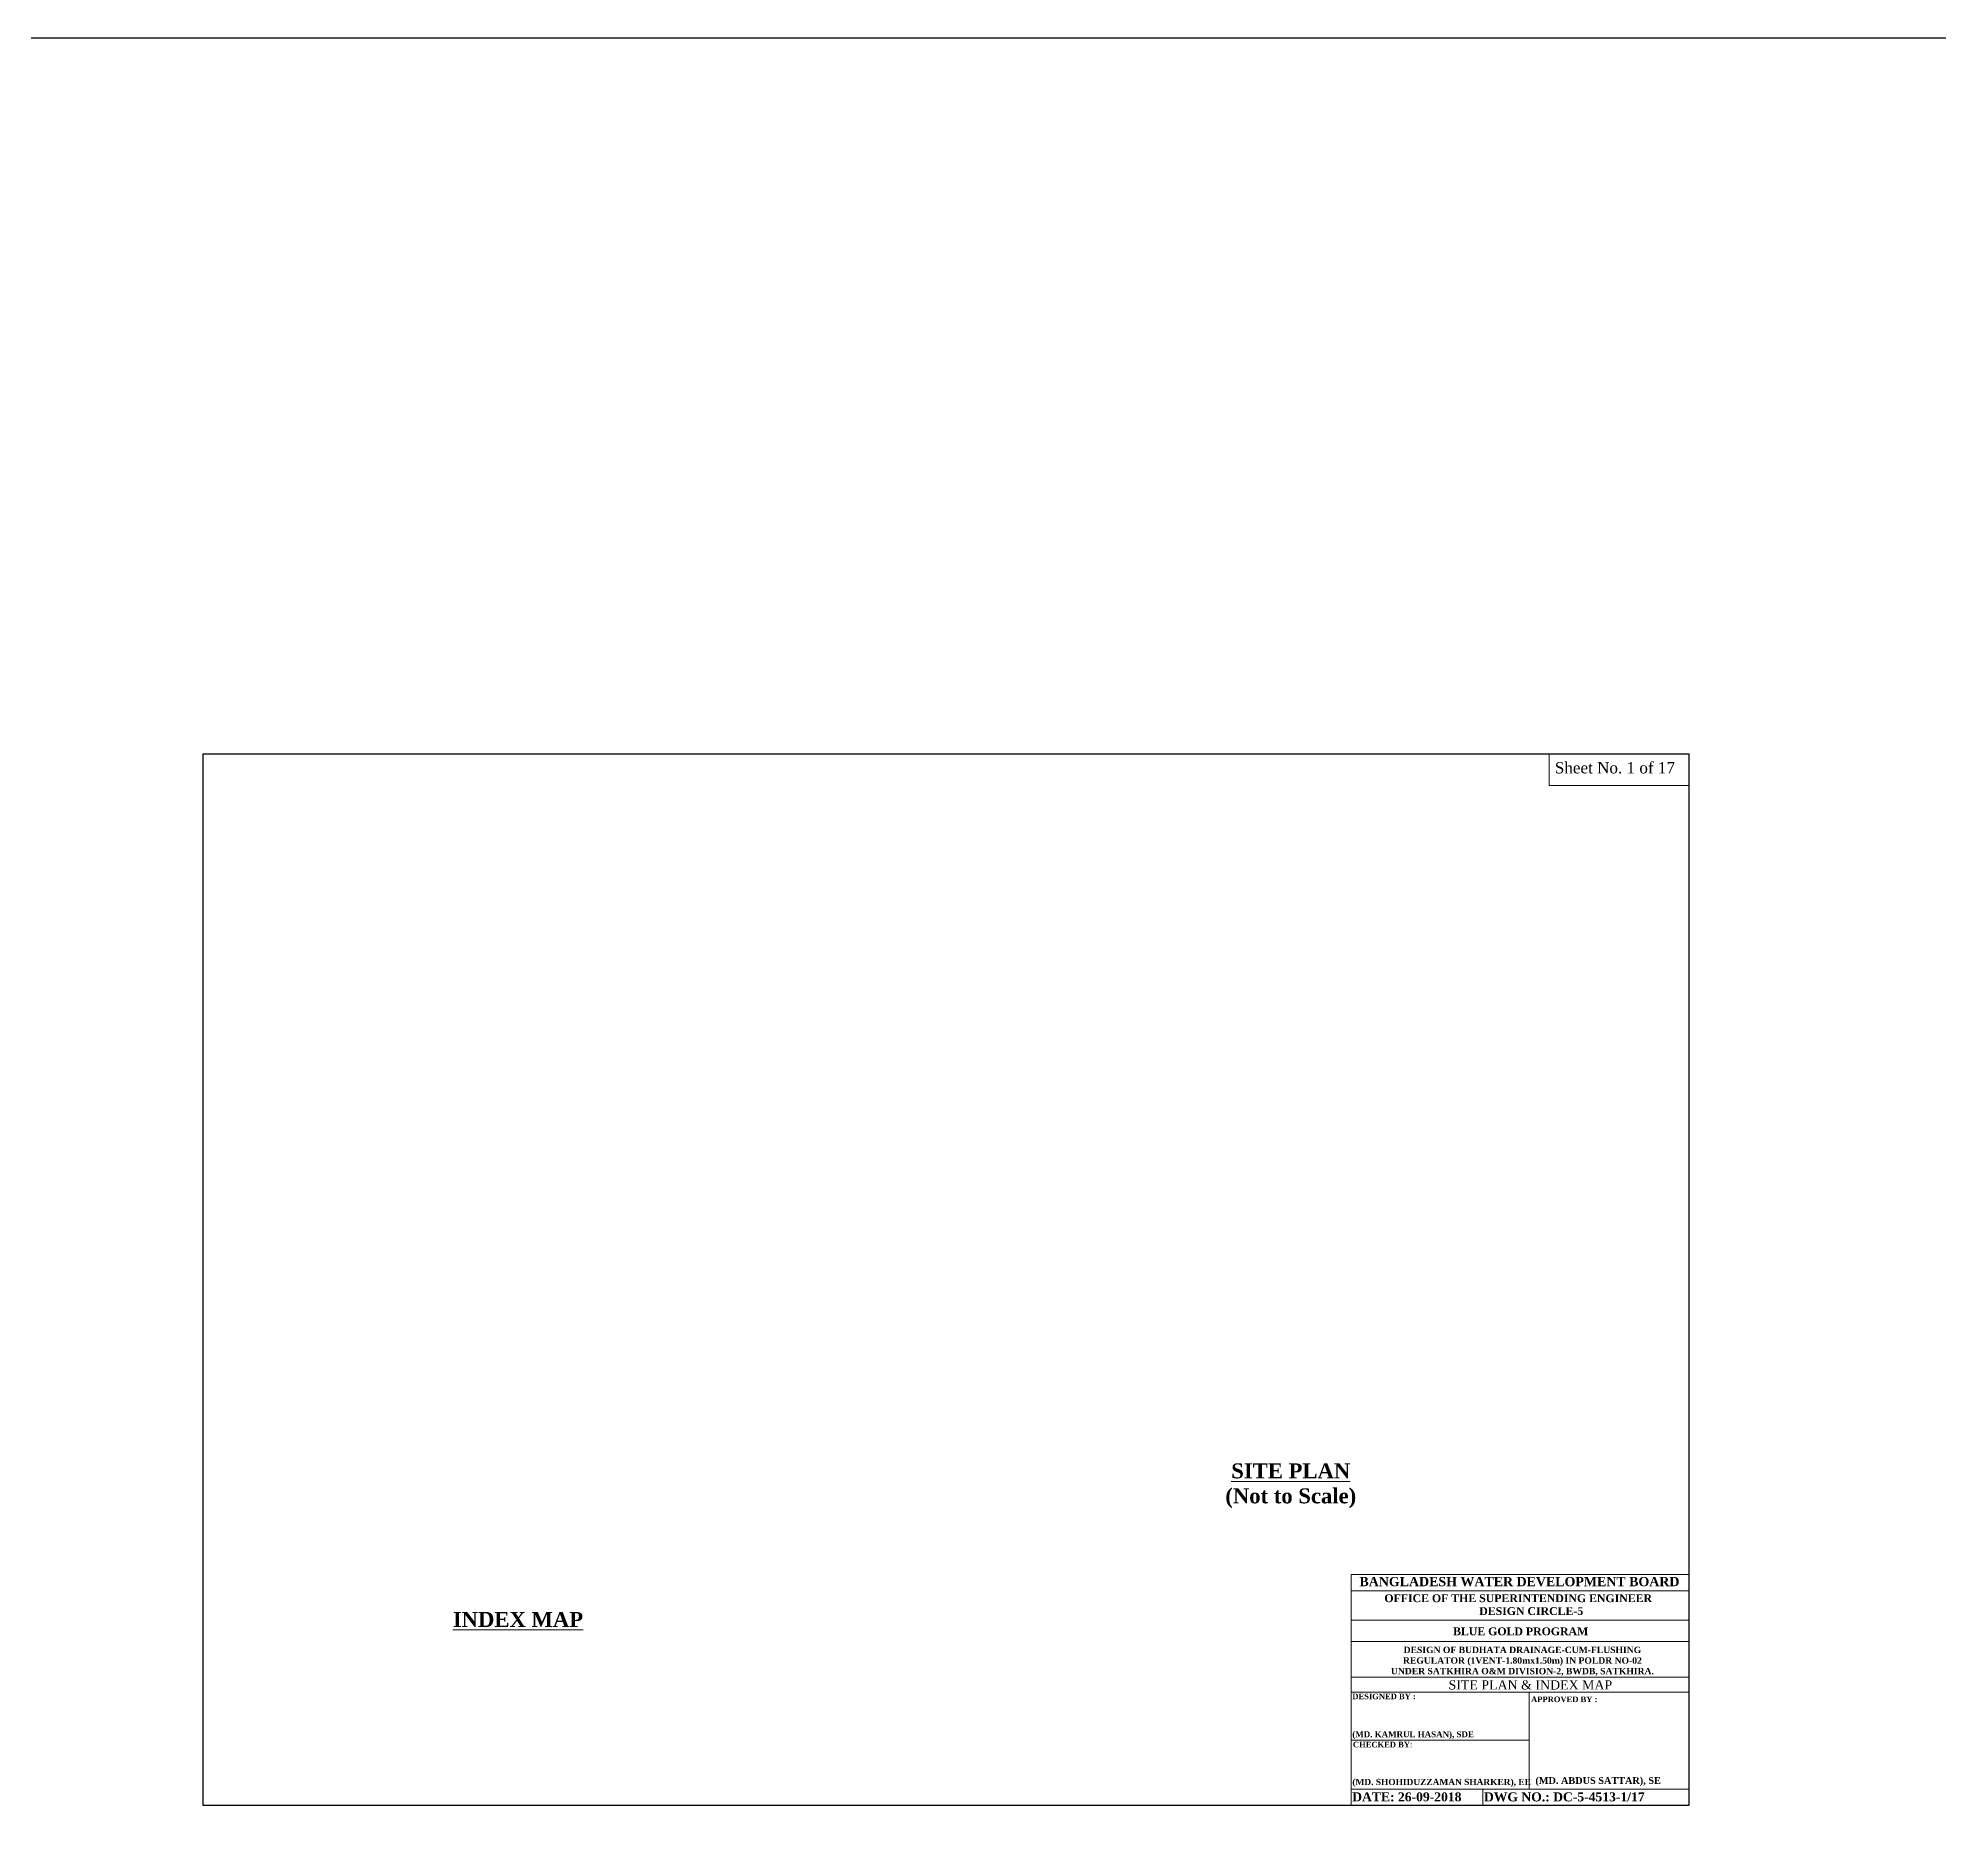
# Model space of a CAD drawing. Extents: x -298162 to 1078160, y -513173 to -216568.
# Drawn here: x -220818 to -143474, y -460665 to -387457 of the extents above; entities that cross this region are included whole.
import ezdxf

# ---------------------------------------------------------------- set-up
doc = ezdxf.new("R2010")
doc.units = 0
doc.header["$MEASUREMENT"] = 0
doc.linetypes.add('ACAD_ISO02W100', pattern=[15, 12, -3])
doc.layers.get('0').update_dxf_attribs({"linetype": 'CONTINUOUS'})
doc.layers.add('doted', color=172, linetype='ACAD_ISO02W100', lineweight=30)
doc.layers.add('LINE', color=7, linetype='CONTINUOUS')
doc.styles.get("Standard").update_dxf_attribs({"font": 'times.ttf', "height": 250})

msp = doc.modelspace()

# ---------------------------------------------------------------- linework, layer by layer
at = {"color": 0, "lineweight": 13}
for p, q in [((-167359.313, -450022.429), (-153603.974, -450022.429)), ((-167359.313, -450022.429), (-167359.313, -459408.193)), ((-167359.313, -450687.717), (-153603.974, -450687.717)), ((-167359.313, -451874.516), (-153603.974, -451874.516)), ((-167359.313, -452748.794), (-153603.974, -452748.794)), ((-167359.313, -454202.342), (-153603.974, -454202.342)), ((-167359.313, -454805.155), (-153603.974, -454805.155)), ((-160116.214, -458754.537), (-160116.214, -454805.155)), ((-160116.214, -458754.537), (-160116.214, -455799.296)), ((-160116.214, -458754.537), (-160116.214, -455799.296)), ((-160116.214, -458754.537), (-160116.214, -455799.296)), ((-167359.313, -456757.253), (-160116.214, -456757.253)), ((-167359.313, -458754.537), (-153776.098, -458754.537)), ((-167359.313, -459408.193), (-153603.974, -459408.193)), ((-166333.909, -458754.537), (-153603.974, -458754.537)), ((-166333.909, -458754.537), (-153776.098, -458754.537)), ((-166333.909, -458754.537), (-153776.098, -458754.537)), ((-162002.187, -458754.537), (-162002.187, -459408.193))]:
    msp.add_line(p, q, dxfattribs=at)
at = {"layer": 'doted', "color": 0, "linetype": 'ByBlock', "lineweight": 13}
msp.add_lwpolyline([(-153603.974, -416622.373), (-159303.259, -416622.373), (-159303.259, -417893.021), (-153603.974, -417893.021)], close=True, dxfattribs=at)
at = {"layer": 'LINE', "color": 3}
msp.add_lwpolyline([(-298162.249, -387456.877), (1078159.826, -387456.877), (1078159.826, -513172.583), (-298162.249, -513172.583)], close=True, dxfattribs=at)
at = {"layer": 'LINE', "color": 0}
msp.add_lwpolyline([(-214109.174, -459408.193), (-153603.974, -459408.193), (-153603.974, -416622.373), (-214109.174, -416622.373)], close=True, dxfattribs=at)

# ---------------------------------------------------------------- texts
at = {"color": 0, "lineweight": 13}
for s, insert, char_height, width, attachment_point in [('{\\fTimes New Roman|b1|i0|c0|p18;BANGLADESH WATER DEVELOPMENT BOARD}', (-167025.449, -450118.578), 375.37746, 13483.43624, 1), ('{\\fTimes New Roman|b1|i0|c0|p18;OFFICE OF THE SUPERINTENDING ENGINEER}', (-166010.781, -450824.971), 318.21998, 11430.35833, 1), ('{\\fTimes New Roman|b1|i0|c0|p18;DESIGN CIRCLE-5}', (-162149.191, -451348.02), 318.21998, 11430.35833, 1), ('{\\fTimes New Roman|b1|i0|c0|p18;BLUE GOLD PROGRAM}', (-163214.232, -452173.262), 318.21998, 11430.35833, 1), ('\\pt1556;{\\fTimes New Roman|b1|i0|c0|p18;DESIGN OF BUDHATA DRAINAGE-CUM-FLUSHING \\PREGULATOR (1VENT-1.80mx1.50m) IN POLDR NO-02 \\PUNDER SATKHIRA O&M DIVISION-2, BWDB, SATKHIRA.}', (-160391.996, -453549.465), 259.25187, 13308.06254, 5), ('{\\fTimes New Roman|b0|i0|c0|p18;             SITE PLAN & INDEX MAP}', (-165235.9, -454325.596), 374.37645, 13447.48039, 1)]:
    msp.add_mtext(s, dxfattribs=dict(at, insert=insert, char_height=char_height, width=width, attachment_point=attachment_point))
at = {"color": 0, "lineweight": 13, "attachment_point": 1}
for s, insert, char_height in [('{\\fTimes New Roman|b1|i0|c0|p18;DESIGNED BY :}', (-167315.84, -454865.863), 229.82293), ('{\\fTimes New Roman|b1|i0|c0|p18;APPROVED BY :}', (-160038.475, -454985.436), 229.82293), ('{\\fTimes New Roman|b1|i0|c0|p18;(MD. KAMRUL HASAN), SDE}', (-167315.872, -456403.338), 241.31408), ('{\\fTimes New Roman|b1|i0|c0|p18;CHECKED BY\\fTimes New Roman|b0|i0|c0|p18;:\\fTimes New Roman|b1|i0|c0|p18;}', (-167292.501, -456826.477), 229.822932), ('{\\fTimes New Roman|b1|i0|c0|p18;(MD. SHOHIDUZZAMAN SHARKER), EE}', (-167313.804, -458338.182), 252.80523), ('{\\fTimes New Roman|b1|i0|c0|p18;(MD. ABDUS SATTAR), SE}', (-159860.603, -458268.517), 275.78752), ('{\\fTimes New Roman|b1|i0|c0|p18;DATE: 26-09-2018}', (-167320.341, -458887.773), 366.7974), ('{\\fTimes New Roman|b1|i0|c0|p18;DWG NO.: DC-5-4513-1/17}', (-161956.526, -458889.215), 366.7974)]:
    msp.add_mtext(s, dxfattribs=dict(at, insert=insert, char_height=char_height))
at = {"layer": 'doted', "color": 0, "linetype": 'ByBlock', "lineweight": 13}
for s, insert, char_height, width, attachment_point in [('Sheet No. 1 of 17', (-159071.697, -416939.396), 460.83533, 18322.85758, 1), ('{\\fTimes New Roman|b1|i0|c0|p18;\\LSITE PLAN\\P\\l(Not to Scale)}', (-169821.453, -446405.724), 610.54871, 6782.41286, 5), ('{\\fTimes New Roman|b1|i0|c0|p18;\\LINDEX MAP}', (-201279.684, -451849.834), 610.54871, 6782.41286, 5)]:
    msp.add_mtext(s, dxfattribs=dict(at, insert=insert, char_height=char_height, width=width, attachment_point=attachment_point))

doc.saveas('drawing.dxf')
